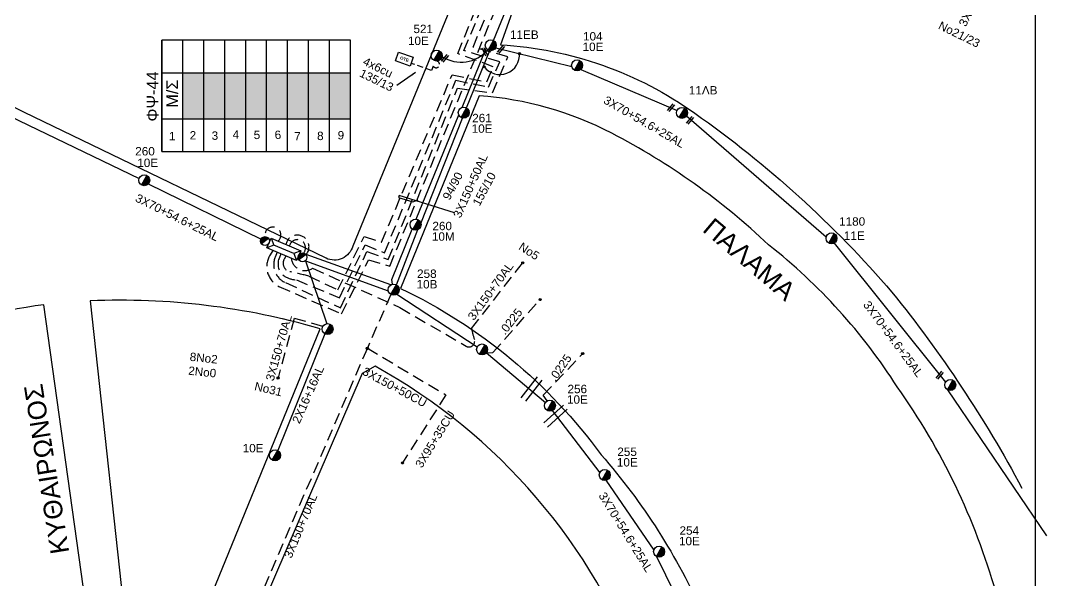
# Model space of a CAD drawing. Header units: millimetres. Extents: x 875 to 3140, y 727 to 1775.
# Drawn here: x 2691.7 to 2911.9, y 1062 to 1182.1 of the extents above; entities that cross this region are included whole.
import ezdxf
from ezdxf.enums import TextEntityAlignment as Align

# ---------------------------------------------------------------- set-up
doc = ezdxf.new("R2010")
doc.units = ezdxf.units.MM
doc.linetypes.add('DASHED', pattern=[19.05, 12.7, -6.35])
for name, color, linetype in [('Pillar OTE', 7, 'Continuous'), ('Ασφαλειοκιβώτια Χ.Τ 9 αναχωρήσεων', 7, 'Continuous'), ('Γέφυρες Εναερίου Δικτύου', 7, 'Continuous'), ('Γυμνά εναέρια ΧΤ και ΦΟΠ (1Φ)   2x16+16AL', 7, 'Continuous'), ('Επιγραφές - Σχήματα', 7, 'Continuous'), ('Καλώδια ΧΤ   3x150+50AL', 7, 'DASHED'), ('Καλώδια ΧΤ   3x150+50CU', 7, 'DASHED'), ('Καλώδια ΧΤ   3x150+70AL', 7, 'DASHED'), ('Καλώδια ΧΤ   3x95+35CU', 7, 'DASHED'), ('Μηχανική τομή', 7, 'Continuous'), ('Στύλος ΦΜ', 7, 'Continuous'), ('Στύλος ΦΜ @ 1', 7, 'Continuous'), ('Συνδέσεις', 7, 'Continuous'), ('Συνεστραμμένα ΧΤ   3x70+54.6+25AL', 7, 'SYN_LINE'), ('Τομή', 7, 'Continuous'), ('Υποσταθμός εναέριος 2 στύλων', 7, 'Continuous'), ('Υποσταθμός πόλεως', 7, 'Continuous'), ('Υπόβαθρο ΔΕΗ', 7, 'Continuous'), ('Υπόγεια καλώδια Παροχών ΧΤ   .0225', 7, 'DASHED'), ('Υπόγεια καλώδια Παροχών ΧΤ   4x6', 7, 'DASHED')]:
    doc.layers.add(name, color=color, linetype=linetype)
doc.styles.add('ar', font='arial.ttf')
doc.styles.get("Standard").update_dxf_attribs({"font": 'arial.ttf'})
doc.linetypes.add('SYN_LINE', pattern='A,0.5,-0.0001,["/\\/\\/\\/",Standard,S=0.1,R=0,X=0,Y=-0.05],-0.25', length=0.7501)
doc.dimstyles.new('ISO-25', dxfattribs={"dimtxt": 2.5, "dimasz": 2.5, "dimexe": 1.25, "dimexo": 0.625, "dimtad": 1, "dimtxsty": 'Standard', "dimcen": 2.5, "dimadec": 0, "dimazin": 0, "dimtfac": 1, "dimtmove": 0, "dimatfit": 3, "dimfxl": 1, "dimarcsym": 0})

# ---------------------------------------------------------------- blocks, each defined once
blk = doc.blocks.new('ΥΠΑΡΧΩΝ ΤΣΙΜΕΝΤΕΝΙΟΣ ΣΤΥΛΟΣ')
at = {"layer": 'Στύλος ΦΜ'}
blk.add_hatch(color=256, dxfattribs=at).paths.add_polyline_path([(-1.29, -2.28, 0.574793), (2.62, 0, 0.268822), (1.3, 2.27)])
blk.add_line((-1.29, -2.28), (1.3, 2.27), dxfattribs=at)
blk.add_circle((0, 0), 2.62, dxfattribs=at)
at = {"layer": 'Στύλος ΦΜ', "flags": 4}
for tag, p in [('ΑΡΙΘΜΟΣ', (-4.68, 8.05)), ('ΤΥΠΟΣ', (-4.91, 3.03))]:
    blk.add_attdef(tag, p, '', height=4, dxfattribs=at)
blk = doc.blocks.new('ΥΠΟΣΤΑΘΜΟΣ ΕΝΑΕΡΙΟΣ ΕΠΙ 2 ΣΤΥΛΩΝ')
at = {"layer": 'Υποσταθμός εναέριος 2 στύλων', "linetype": 'Continuous'}
for points in [[(-11.97, -2.11, 0.574793), (-8.45, -0.07, 0.268822), (-9.64, 1.98)], [(9.68, -2.15, 0.574793), (13.19, -0.1, 0.268822), (12.01, 1.95)]]:
    blk.add_hatch(color=256, dxfattribs=at).paths.add_polyline_path(points)
for p, q in [((-11.97, -2.11), (-9.64, 1.98)), ((9.68, -2.15), (12.01, 1.95))]:
    blk.add_line(p, q, dxfattribs=at)
for centre in [(-10.81, -0.07), (10.84, -0.1)]:
    blk.add_circle(centre, 2.36, dxfattribs=at)
at = {"layer": 'Υποσταθμός πόλεως', "linetype": 'Continuous', "ltscale": 40}
blk.add_lwpolyline([(-8.57, 2.82), (8.57, 2.82), (8.57, -2.82), (-8.57, -2.82)], close=True, dxfattribs=at)
for points in [[(-5.75, 0), (-8.57, 2.82)], [(-8.57, -2.82), (-5.75, 0)], [(-5.75, 0), (5.75, 0)], [(5.75, 0), (8.57, 2.82)], [(8.57, -2.82), (5.75, 0)]]:
    blk.add_lwpolyline(points, dxfattribs=at)
at = {"layer": 'Υποσταθμός εναέριος 2 στύλων', "ltscale": 40, "flags": 1}
for tag, p in [('ΜΕΤΑΣΧΗΜΑΤΙΣΜΟΣ', (14.09, 2.51)), ('ΙΣΧΥΣ', (14.07, -0.28)), ('ΑΡΙΘΜΟΣ', (14.19, -3))]:
    blk.add_attdef(tag, p, '', height=1.8, dxfattribs=at)
blk = doc.blocks.new('ΤΟΜΗ')
at = {"layer": 'Τομή', "ltscale": 40}
for p, q in [((-5.68, 0), (5.68, 0)), ((5.68, -2.33), (-5.68, -2.33))]:
    blk.add_line(p, q, dxfattribs=at)
blk = doc.blocks.new('ΑΣΦΑΛΕΙΟΚΙΒΩΤΙΟ ΥΠΟΣΤΑΘΜΟΥ 9 ΑΝΑΧΩΡΗΣΕΩΝ')
at = {"layer": 'Ασφαλειοκιβώτια Χ.Τ 9 αναχωρήσεων', "ltscale": 40}
for p, q in [((-23.8, 40.36), (24.02, 40.36)), ((-9.72, 40.36), (-9.72, -40.64)), ((9.94, 40.36), (9.94, -40.64)), ((-23.8, 31.36), (24.02, 31.36)), ((-23.8, 22.36), (24.02, 22.36)), ((-23.8, 13.36), (24.02, 13.36)), ((-23.8, 4.36), (24.02, 4.36)), ((-23.8, -4.64), (24.02, -4.64)), ((-23.8, -13.64), (24.02, -13.64)), ((-23.8, -22.64), (24.02, -22.64)), ((-23.8, -31.64), (24.02, -31.64))]:
    blk.add_line(p, q, dxfattribs=at)
at = {"layer": 'Ασφαλειοκιβώτια Χ.Τ 9 αναχωρήσεων'}
blk.add_lwpolyline([(-23.8, -40.64), (24.02, -40.64), (24.02, 40.36), (-23.8, 40.36)], close=True, dxfattribs=at)
for s, rotation, p in [('1', 270, (-18.96, 37.31)), ('2', 270, (-18.6, 28.38)), ('3', 270, (-18.74, 18.97)), ('4', 270, (-18.26, 9.95)), ('5', 270, (-18.42, 0.93)), ('6', 274.9707, (-18.52, -8.21)), ('7', 270, (-19, -16.47)), ('8', 270, (-18.86, -26.29)), ('9', 266.863, (-18.5, -35))]:
    blk.add_text(s, height=3.6, rotation=rotation, dxfattribs=at).set_placement(p)
at = {"layer": 'Ασφαλειοκιβώτια Χ.Τ 9 αναχωρήσεων', "ltscale": 40}
for tag, height, p in [('ΟΝΟΜΑ', 5, (-0.16, 44.31)), ('ΚΕΙΜΕΝΟ 1', 2, (17.06, 35.59)), ('ΚΕΙΜΕΝΟ 2', 2, (17.06, 26.88)), ('ΚΕΙΜΕΝΟ 3', 2, (17.06, 17.69)), ('ΚΕΙΜΕΝΟ 4', 2, (17.06, 8.71)), ('ΚΕΙΜΕΝΟ 5', 2, (17.06, -0.13)), ('ΚΕΙΜΕΝΟ 6', 2, (17.06, -9.05)), ('ΚΕΙΜΕΝΟ 7', 2, (17.06, -18.13)), ('ΚΕΙΜΕΝΟ 8', 2, (17.06, -26.85)), ('ΚΕΙΜΕΝΟ 9', 2, (17.06, -35.99)), ('ΣΧ', 2, (-0.1, -42.64))]:
    blk.add_attdef(tag, text='', height=height, dxfattribs=at).set_placement(p, align=Align.MIDDLE_CENTER)
blk = doc.blocks.new('_ΣΥΝΔΕΣΗ')
at = {"layer": 'Συνδέσεις', "linetype": 'SYN_LINE', "ltscale": 40}
blk.add_hatch(color=256, dxfattribs=at).paths.add_polyline_path([(0.5, -0.01, 1), (-0.5, -0.01, 1)])
at = {"layer": 'Συνδέσεις'}
blk.add_circle((0, -0.01), 0.5, dxfattribs=at)
blk = doc.blocks.new('ΜΗΧΑΝΙΚΗ ΤΟΜΗ')
at = {"layer": 'Μηχανική τομή', "ltscale": 40}
for p, q in [((-1.89, 0.78), (1.89, 0.78)), ((1.89, 0), (-1.89, 0))]:
    blk.add_line(p, q, dxfattribs=at)
blk = doc.blocks.new('PILLAR ΟΤΕ')
at = {"layer": 'Pillar OTE', "ltscale": 40}
blk.add_lwpolyline([(-3.31, 2.02), (3.39, 2.02), (3.39, -1.99), (-3.31, -1.99)], close=True, dxfattribs=at)
at = {"layer": 'Pillar OTE', "insert": (-1.81, 0.71), "char_height": 1.3575, "width": 109.961, "attachment_point": 1}
blk.add_mtext('{\\fArial|b1|i0|c161|p34;OTE}', dxfattribs=at)

msp = doc.modelspace()

# ---------------------------------------------------------------- hatches: boundary and pattern name
at = {"layer": 'Ασφαλειοκιβώτια Χ.Τ 9 αναχωρήσεων', "ltscale": 20}
for color, points in [(30, [(2726.55, 1170.87), (2726.55, 1161.04), (2731.05, 1161.04), (2731.05, 1170.87)]), (62, [(2731.05, 1170.87), (2731.05, 1161.04), (2735.55, 1161.04), (2735.55, 1170.87)]), (2, [(2735.55, 1170.87), (2735.55, 1161.04), (2740.05, 1161.04), (2740.05, 1170.87)]), (1, [(2740.05, 1170.87), (2740.05, 1161.04), (2744.55, 1161.04), (2744.55, 1170.87)]), (85, [(2744.55, 1170.87), (2744.55, 1161.04), (2749.05, 1161.04), (2749.05, 1170.87)]), (173, [(2749.05, 1170.87), (2749.05, 1161.04), (2753.55, 1161.04), (2753.55, 1170.87)]), (27, [(2753.55, 1170.87), (2753.55, 1161.04), (2758.05, 1161.04), (2758.05, 1170.87)]), (6, [(2758.05, 1170.87), (2758.05, 1161.04), (2762.55, 1161.04), (2762.55, 1170.87)])]:
    msp.add_hatch(color=color, dxfattribs=at).paths.add_polyline_path(points)

# ---------------------------------------------------------------- linework, layer by layer
at = {"layer": 'Γέφυρες Εναερίου Δικτύου', "color": 62, "ltscale": 20}
msp.add_lwpolyline([(2752.86, 1130.61), (2757.43, 1117.1)], dxfattribs=at)
at = {"layer": 'Γέφυρες Εναερίου Δικτύου', "ltscale": 20}
msp.add_arc((2794.59, 1174.73), 4.21, 216.4753, 5.6412, dxfattribs=at)
at = {"layer": 'Γυμνά εναέρια ΧΤ και ΦΟΠ (1Φ)   2x16+16AL', "color": 62, "ltscale": 20}
msp.add_lwpolyline([(2757.05, 1114.91), (2746.94, 1089.89)], dxfattribs=at)
at = {"layer": 'Επιγραφές - Σχήματα'}
msp.add_lwpolyline([(2909.53, 1755.34), (2909.49, 750.1), (911.34, 750.1), (911.34, 1763.72)], dxfattribs=at)
at = {"layer": 'Επιγραφές - Σχήματα', "ltscale": 20}
msp.add_lwpolyline([(2784.87, 1140.88), (2773, 1144.59), (2772.87, 1144.15), (2775.93, 1143.22), (2777.07, 1143.68)], dxfattribs=at)
at = {"layer": 'Επιγραφές - Σχήματα', "color": 30, "linetype": 'DASHED', "ltscale": 0.2}
msp.add_arc((2745.89, 1136.11), 1.71, 310.4641, 191.6451, dxfattribs=at)
at = {"layer": 'Επιγραφές - Σχήματα', "color": 62, "linetype": 'DASHED', "ltscale": 0.2}
msp.add_arc((2751.13, 1133.58), 2.51, 318.4263, 168.3479, dxfattribs=at)
at = {"layer": 'Επιγραφές - Σχήματα', "color": 2, "linetype": 'DASHED', "ltscale": 0.2}
msp.add_arc((2751.14, 1133.37), 1.75, 320.6998, 167.0985, dxfattribs=at)
at = {"layer": 'Καλώδια ΧΤ   3x150+50AL', "color": 6, "ltscale": 0.2}
msp.add_lwpolyline([(2748.67, 1131.61), (2748.31, 1130.94, 0.499594), (2749.55, 1128.25, -0.008975), (2753.62, 1127.29), (2759.85, 1124.37), (2765.49, 1135.83), (2769.21, 1134.58), (2784.37, 1170.49), (2791.83, 1168.93), (2793.15, 1172.19), (2785.56, 1175.02), (2803.92, 1220.32), (2826.51, 1218.75), (2829.42, 1223.42), (2838.88, 1258.89), (2834.69, 1259.27), (2824.39, 1272.94), (2848.79, 1318.72), (2848.84, 1320.19, -0.290697), (2852.14, 1325.05), (2857.98, 1336.87), (2843.42, 1350.5), (2854.72, 1372.56)], format="xyb", dxfattribs=at)
at = {"layer": 'Καλώδια ΧΤ   3x150+50AL', "color": 27, "ltscale": 0.2}
msp.add_lwpolyline([(2747.6, 1132.07), (2747.21, 1131.1, 0.348548), (2748.33, 1127.35, 0.149003), (2750.93, 1126.51), (2760.16, 1122.65), (2765.7, 1134), (2769.84, 1132.32), (2785.14, 1169.3), (2792.13, 1167.84), (2794.58, 1173.22), (2786.83, 1175.71), (2805.31, 1218.83), (2827.38, 1217.28), (2830.85, 1222.89), (2841.02, 1260.69), (2835.76, 1261.14), (2828.63, 1270.74), (2829.75, 1271.72, 0.382338), (2830.37, 1276.93), (2827.92, 1273.3)], format="xyb", dxfattribs=at)
at = {"layer": 'Καλώδια ΧΤ   3x150+50AL', "color": 173, "ltscale": 0.2}
msp.add_lwpolyline([(2746.82, 1132.41), (2746.39, 1131.39, 0.415986), (2748.63, 1125.9), (2760.37, 1120.49), (2766.07, 1132.58), (2770.65, 1130.88), (2785.48, 1167.6), (2793.05, 1166.61), (2796.33, 1174.33), (2788.85, 1176.4), (2805.87, 1217.42), (2827.63, 1215.97), (2831.93, 1222.05), (2839.57, 1251.13), (2852.11, 1251.59), (2852.4, 1250.49, 0.960297), (2854.66, 1250.97, 3.485526)], format="xyb", dxfattribs=at)
at = {"layer": 'Καλώδια ΧΤ   3x150+50AL', "color": 85, "ltscale": 0.2}
msp.add_lwpolyline([(2745.86, 1132.82), (2745.27, 1131.84, 0.434107), (2747.19, 1125.07), (2760.63, 1119.21), (2766.42, 1130.78), (2770.97, 1129.44), (2796.35, 1191.05), (2806.8, 1215.4), (2829.06, 1214.07), (2833.7, 1220.87), (2857.35, 1218.06), (2861.28, 1217.06)], format="xyb", dxfattribs=at)
at = {"layer": 'Καλώδια ΧΤ   3x150+50CU', "color": 2, "ltscale": 0.2}
msp.add_lwpolyline([(2766.16, 1111.85), (2783.03, 1101.83)], dxfattribs=at)
at = {"layer": 'Καλώδια ΧΤ   3x150+70AL', "color": 1, "ltscale": 0.2}
msp.add_lwpolyline([(2749.84, 1131.11, 0.566464), (2754.41, 1129), (2773.1, 1120.59), (2787.34, 1112.28, 0.693423), (2789.13, 1113.74, -0.033072), (2788.52, 1116.06), (2799.5, 1130.19)], format="xyb", dxfattribs=at)
at = {"layer": 'Καλώδια ΧΤ   3x150+70AL', "color": 2, "ltscale": 0.2}
msp.add_lwpolyline([(2771.22, 1123.38), (2766.16, 1111.85), (2735.32, 1040.48), (2744.99, 1030.14)], dxfattribs=at)
at = {"layer": 'Καλώδια ΧΤ   3x150+70AL', "color": 62, "ltscale": 0.2}
msp.add_lwpolyline([(2756.61, 1116.53), (2750.48, 1118.24), (2747.01, 1105.51)], dxfattribs=at)
at = {"layer": 'Καλώδια ΧΤ   3x95+35CU', "color": 2, "ltscale": 0.2}
msp.add_lwpolyline([(2783.03, 1101.83), (2773.7, 1087.28)], dxfattribs=at)
at = {"layer": 'Συνεστραμμένα ΧΤ   3x70+54.6+25AL', "color": 62, "ltscale": 20}
for points in [[(2793.23, 1177.83), (2799.28, 1192.72)], [(2776.67, 1139.51), (2785.77, 1161.88)], [(2771.23, 1125.44), (2753.01, 1131.92)]]:
    msp.add_lwpolyline(points, dxfattribs=at)
at = {"layer": 'Συνεστραμμένα ΧΤ   3x70+54.6+25AL', "color": 62, "ltscale": 15}
for points in [[(2786.49, 1163.47), (2791.66, 1176.16)], [(2771.53, 1125.55), (2771.42, 1126.6), (2775.81, 1137.39)]]:
    msp.add_lwpolyline(points, dxfattribs=at)
at = {"layer": 'Συνεστραμμένα ΧΤ   3x70+54.6+25AL', "color": 2, "ltscale": 15}
msp.add_lwpolyline([(2787.44, 1163.37), (2792.43, 1175.65)], dxfattribs=at)
at = {"layer": 'Συνεστραμμένα ΧΤ   3x70+54.6+25AL', "color": 2, "ltscale": 20}
for points in [[(2793.7, 1176.28), (2810.01, 1172.28)], [(2811.94, 1171.63), (2832.62, 1162.83)], [(2777.64, 1138.61), (2786.59, 1161.2)], [(2834.65, 1161.64), (2864.63, 1135.73)], [(2772.38, 1125.43), (2777.01, 1137.28)], [(2866.35, 1134.38), (2890.22, 1104.55)], [(2752.86, 1130.61), (2770.64, 1124.16)], [(2772.5, 1123.46), (2789.75, 1112.14)], [(2791.73, 1110.88), (2804.39, 1100.23)], [(2890.66, 1102.95), (2911.89, 1071.64)]]:
    msp.add_lwpolyline(points, dxfattribs=at)
at = {"layer": 'Συνεστραμμένα ΧΤ   3x70+54.6+25AL', "color": 30, "ltscale": 20}
for points in [[(2675.41, 1168.34), (2717.16, 1148.21)], [(2719.15, 1147.06), (2743.35, 1135.22)]]:
    msp.add_lwpolyline(points, dxfattribs=at)
at = {"layer": 'Συνεστραμμένα ΧΤ   3x70+54.6+25AL', "color": 173, "ltscale": 20}
for points in [[(2805.85, 1098.47), (2816.02, 1085.13)], [(2817.34, 1083.52), (2827.63, 1068.53)], [(2828.19, 1067.2), (2839.89, 1043.49)]]:
    msp.add_lwpolyline(points, dxfattribs=at)
at = {"layer": 'Συνεστραμμένα ΧΤ   3x70+54.6+25AL', "color": 0, "ltscale": 10}
msp.add_arc((2786.26, 1180.75), 7.56, 237.8813, 318.7506, dxfattribs=at)
at = {"layer": 'Υπόβαθρο ΔΕΗ'}
for points in [[(2796.13, 1214.51), (2763.03, 1133.76, -0.46177), (2757.29, 1131.12), (2692.42, 1162.48), (2591.99, 1212.15), (2544.94, 1234.71), (2542.47, 1247.2), (2662.96, 1279.69), (2794.42, 1218.24, -0.5905), (2796.13, 1214.51, -0.810096)], [(2906.22, 1191.22, 0.082386), (2878.67, 1204.43, 0.061675), (2829.2, 1213.38, 0.041364), (2808.12, 1214.38), (2794.76, 1176.92, -0.141277), (2836.42, 1162.24, -0.061981), (2878.73, 1123.85, -0.04742), (2906.63, 1081.83, 1.436938)], [(2901.08, 1059.42, 0.084545), (2879.87, 1103.54, 0.085013), (2852.27, 1133.99, 0.069695), (2818.64, 1157.94, 0.100873), (2790.14, 1165.99), (2773.3, 1124.67, -0.123894), (2816.32, 1088.99, -0.075486), (2838.25, 1054.66, 0.020938), (2841.57, 1044.92, 0.001567), (2901.08, 1059.42, -0.873285)], [(2464.9, 1137.51), (2515.27, 994.65), (2523.71, 970.83), (2544.91, 963.13), (2633.41, 992.19), (2680.43, 1006.7, -0.388703), (2707.12, 1047.02), (2696.77, 1121.18, 0.107065), (2639.05, 1099.91, -0.239789), (2664.01, 1064.39, -0.309908), (2644.56, 1034.4, -0.164304), (2617.66, 1033.84, 0.250186)], [(2706.69, 1121.99), (2714.9, 1046.53), (2727.38, 1045.83), (2756, 1116.03, 0.081343), (2706.69, 1121.99, 7.281919)], [(2767.84, 1107.97), (2765.04, 1106.43), (2736.92, 1041.16, -0.103303), (2751.99, 1023.71), (2825.01, 1041.42, 0.179856), (2767.84, 1107.97, -9.050308)]]:
    msp.add_lwpolyline(points, format="xyb", dxfattribs=at)
at = {"layer": 'Υπόγεια καλώδια Παροχών ΧΤ   .0225', "color": 2, "ltscale": 0.2}
for points in [[(2791.73, 1110.88), (2793.09, 1110.89), (2803.24, 1122.31)], [(2804.71, 1100.53), (2803.92, 1101.76), (2812.38, 1110.72)]]:
    msp.add_lwpolyline(points, dxfattribs=at)
at = {"layer": 'Υπόγεια καλώδια Παροχών ΧΤ   4x6', "color": 0, "linetype": 'DASHED', "ltscale": 0.1}
msp.add_lwpolyline([(2780.3, 1172.33), (2779.92, 1171.4), (2775.56, 1172.92)], dxfattribs=at)
msp.add_arc((2780.92, 1172.7), 0.725, 211.2123, 79.0166, dxfattribs=at)

# ---------------------------------------------------------------- block references
at = {"layer": 'Pillar OTE', "xscale": 0.5, "yscale": 0.5, "zscale": 0.5, "rotation": 340.8118811074722}
msp.add_blockref('PILLAR ΟΤΕ', (2774.06, 1173.84), dxfattribs=at)
at = {"layer": 'Ασφαλειοκιβώτια Χ.Τ 9 αναχωρήσεων', "xscale": 0.5, "yscale": 0.5, "zscale": 0.5, "rotation": 90}
msp.add_blockref('ΑΣΦΑΛΕΙΟΚΙΒΩΤΙΟ ΥΠΟΣΤΑΘΜΟΥ 9 ΑΝΑΧΩΡΗΣΕΩΝ', (2742.23, 1165.9), dxfattribs=at).add_auto_attribs({'ΟΝΟΜΑ': 'ΦΨ-44'})
at = {"layer": 'Μηχανική τομή', "xscale": 0.5000000000001178, "yscale": 0.5000000000001178, "zscale": 0.5000000000001178}
for p, rotation in [((2791.19, 1175.33), 294.1527535497758), ((2794.69, 1176.06), 229.9357490250109), ((2782.68, 1174.13), 229.9357490250109), ((2831.18, 1163.55), 229.9357490250109), ((2835.22, 1160.84), 229.9357490250109), ((2888.85, 1106.18), 229.9357490250109)]:
    msp.add_blockref('ΜΗΧΑΝΙΚΗ ΤΟΜΗ', p, dxfattribs=dict(at, rotation=rotation))
at = {"layer": 'Στύλος ΦΜ @ 1', "ltscale": 40}
ref = msp.add_blockref('ΥΠΑΡΧΩΝ ΤΣΙΜΕΝΤΕΝΙΟΣ ΣΤΥΛΟΣ', (2781.03, 1174.59), dxfattribs=dict(at, xscale=0.4499999999998181, yscale=0.4499999999998181, zscale=0.4499999999998181))
ref.add_attrib('ΤΥΠΟΣ', '10Ε', (2774.87, 1176.86), dxfattribs={"layer": 'Στύλος ΦΜ', "height": 1.8, "flags": 4})
ref.add_attrib('ΑΡΙΘΜΟΣ', '521', (2776.05, 1179.41), dxfattribs={"layer": 'Στύλος ΦΜ', "height": 1.8, "flags": 4})
ref = msp.add_blockref('ΥΠΑΡΧΩΝ ΤΣΙΜΕΝΤΕΝΙΟΣ ΣΤΥΛΟΣ', (2792.65, 1176.81), dxfattribs=dict(at, xscale=0.4499999999998181, yscale=0.4499999999998181, zscale=0.4499999999998181))
ref.add_attrib('ΤΥΠΟΣ', '11EB', (2796.77, 1178.18), dxfattribs={"layer": 'Στύλος ΦΜ', "height": 1.8, "flags": 4})
ref = msp.add_blockref('ΥΠΑΡΧΩΝ ΤΣΙΜΕΝΤΕΝΙΟΣ ΣΤΥΛΟΣ', (2811.17, 1172.51), dxfattribs=dict(at, xscale=0.4499999999998181, yscale=0.4499999999998181, zscale=0.4499999999998181))
ref.add_attrib('ΤΥΠΟΣ', '10E', (2812.34, 1175.57), dxfattribs={"layer": 'Στύλος ΦΜ', "height": 1.8, "flags": 4})
ref.add_attrib('ΑΡΙΘΜΟΣ', '104', (2812.44, 1177.83), dxfattribs={"layer": 'Στύλος ΦΜ', "height": 1.8, "flags": 4})
ref = msp.add_blockref('ΥΠΑΡΧΩΝ ΤΣΙΜΕΝΤΕΝΙΟΣ ΣΤΥΛΟΣ', (2833.67, 1162.31), dxfattribs=dict(at, xscale=0.4499999999998181, yscale=0.4499999999998181, zscale=0.4499999999998181))
ref.add_attrib('ΤΥΠΟΣ', '11ΛB', (2835.14, 1166.25), dxfattribs={"layer": 'Στύλος ΦΜ', "height": 1.8, "flags": 4})
ref = msp.add_blockref('ΥΠΑΡΧΩΝ ΤΣΙΜΕΝΤΕΝΙΟΣ ΣΤΥΛΟΣ', (2786.85, 1162.35), dxfattribs=dict(at, xscale=0.4499999999998181, yscale=0.4499999999998181, zscale=0.4499999999998181))
ref.add_attrib('ΤΥΠΟΣ', '10E', (2788.55, 1158.04), dxfattribs={"layer": 'Στύλος ΦΜ', "height": 1.8, "flags": 4})
ref.add_attrib('ΑΡΙΘΜΟΣ', '261', (2788.66, 1160.3), dxfattribs={"layer": 'Στύλος ΦΜ', "height": 1.8, "flags": 4})
ref = msp.add_blockref('ΥΠΑΡΧΩΝ ΤΣΙΜΕΝΤΕΝΙΟΣ ΣΤΥΛΟΣ', (2718.28, 1147.86), dxfattribs=dict(at, xscale=0.4499999999998181, yscale=0.4499999999998181, zscale=0.4499999999998181))
ref.add_attrib('ΤΥΠΟΣ', '10E', (2716.79, 1150.7), dxfattribs={"layer": 'Στύλος ΦΜ', "height": 1.8, "flags": 4})
ref.add_attrib('ΑΡΙΘΜΟΣ', '260', (2716.35, 1153.18), dxfattribs={"layer": 'Στύλος ΦΜ', "height": 1.8, "flags": 4})
ref = msp.add_blockref('ΥΠΑΡΧΩΝ ΤΣΙΜΕΝΤΕΝΙΟΣ ΣΤΥΛΟΣ', (2776.5, 1138.34), dxfattribs=dict(at, xscale=0.4499999999998181, yscale=0.4499999999998181, zscale=0.4499999999998181))
ref.add_attrib('ΤΥΠΟΣ', '10M', (2780.01, 1134.89), dxfattribs={"layer": 'Στύλος ΦΜ', "height": 1.8, "flags": 4})
ref.add_attrib('ΑΡΙΘΜΟΣ', '260', (2780.12, 1137.15), dxfattribs={"layer": 'Στύλος ΦΜ', "height": 1.8, "flags": 4})
ref = msp.add_blockref('ΥΠΑΡΧΩΝ ΤΣΙΜΕΝΤΕΝΙΟΣ ΣΤΥΛΟΣ', (2865.76, 1135.4), dxfattribs=dict(at, xscale=0.4499999999998181, yscale=0.4499999999998181, zscale=0.4499999999998181))
ref.add_attrib('ΤΥΠΟΣ', '11E', (2868.41, 1135.08), dxfattribs={"layer": 'Στύλος ΦΜ', "height": 1.8, "flags": 4})
ref.add_attrib('ΑΡΙΘΜΟΣ', '1180', (2867.39, 1138.12), dxfattribs={"layer": 'Στύλος ΦΜ', "height": 1.8, "flags": 4})
ref = msp.add_blockref('ΥΠΑΡΧΩΝ ΤΣΙΜΕΝΤΕΝΙΟΣ ΣΤΥΛΟΣ', (2771.8, 1124.4), dxfattribs=dict(at, xscale=0.4499999999998181, yscale=0.4499999999998181, zscale=0.4499999999998181))
ref.add_attrib('ΤΥΠΟΣ', '10B', (2776.72, 1124.66), dxfattribs={"layer": 'Στύλος ΦΜ', "height": 1.8, "flags": 4})
ref.add_attrib('ΑΡΙΘΜΟΣ', '258', (2776.83, 1126.92), dxfattribs={"layer": 'Στύλος ΦΜ', "height": 1.8, "flags": 4})
at = {"layer": 'Στύλος ΦΜ @ 1', "ltscale": 40, "xscale": 0.4499999999998181, "yscale": 0.4499999999998181, "zscale": 0.4499999999998181}
for p in [(2757.63, 1115.94), (2790.78, 1111.57), (2891.24, 1103.97)]:
    msp.add_blockref('ΥΠΑΡΧΩΝ ΤΣΙΜΕΝΤΕΝΙΟΣ ΣΤΥΛΟΣ', p, dxfattribs=at)
at = {"layer": 'Στύλος ΦΜ @ 1', "ltscale": 40}
ref = msp.add_blockref('ΥΠΑΡΧΩΝ ΤΣΙΜΕΝΤΕΝΙΟΣ ΣΤΥΛΟΣ', (2805.34, 1099.53), dxfattribs=dict(at, xscale=0.4499999999998181, yscale=0.4499999999998181, zscale=0.4499999999998181))
ref.add_attrib('ΤΥΠΟΣ', '10E', (2809, 1099.94), dxfattribs={"layer": 'Στύλος ΦΜ', "height": 1.8, "flags": 4})
ref.add_attrib('ΑΡΙΘΜΟΣ', '256', (2809.11, 1102.2), dxfattribs={"layer": 'Στύλος ΦΜ', "height": 1.8, "flags": 4})
ref = msp.add_blockref('ΥΠΑΡΧΩΝ ΤΣΙΜΕΝΤΕΝΙΟΣ ΣΤΥΛΟΣ', (2746.35, 1088.87), dxfattribs=dict(at, xscale=0.4499999999998181, yscale=0.4499999999998181, zscale=0.4499999999998181))
ref.add_attrib('ΤΥΠΟΣ', '10E', (2739.41, 1089.51), dxfattribs={"layer": 'Στύλος ΦΜ', "height": 1.8, "flags": 4})
ref = msp.add_blockref('ΥΠΑΡΧΩΝ ΤΣΙΜΕΝΤΕΝΙΟΣ ΣΤΥΛΟΣ', (2817.11, 1084.67), dxfattribs=dict(at, xscale=0.4499999999998181, yscale=0.4499999999998181, zscale=0.4499999999998181))
ref.add_attrib('ΤΥΠΟΣ', '10E', (2819.7, 1086.48), dxfattribs={"layer": 'Στύλος ΦΜ', "height": 1.8, "flags": 4})
ref.add_attrib('ΑΡΙΘΜΟΣ', '255', (2819.8, 1088.74), dxfattribs={"layer": 'Στύλος ΦΜ', "height": 1.8, "flags": 4})
ref = msp.add_blockref('ΥΠΑΡΧΩΝ ΤΣΙΜΕΝΤΕΝΙΟΣ ΣΤΥΛΟΣ', (2828.77, 1068.22), dxfattribs=dict(at, xscale=0.4499999999998181, yscale=0.4499999999998181, zscale=0.4499999999998181))
ref.add_attrib('ΤΥΠΟΣ', '10E', (2833.03, 1069.59), dxfattribs={"layer": 'Στύλος ΦΜ', "height": 1.8, "flags": 4})
ref.add_attrib('ΑΡΙΘΜΟΣ', '254', (2833.14, 1071.85), dxfattribs={"layer": 'Στύλος ΦΜ', "height": 1.8, "flags": 4})
at = {"layer": 'Συνδέσεις', "xscale": 0.4500000000000455, "yscale": 0.4500000000000455, "zscale": 0.4500000000000455}
for p in [(2798.81, 1175), (2791.22, 1172.19), (2799.5, 1130.16), (2803.23, 1122.27), (2766.16, 1111.82), (2812.37, 1110.69), (2747, 1105.47), (2773.69, 1087.25)]:
    msp.add_blockref('_ΣΥΝΔΕΣΗ', p, dxfattribs=at)
at = {"layer": 'Τομή'}
for p, xscale, yscale, zscale, rotation in [((2800.92, 1103.48), 0.5000000000000118, 0.5000000000000118, 0.5000000000000118, 52.40726759471205), ((2806.12, 1097.72), 0.5000000000000084, 0.5000000000000084, 0.5000000000000084, 42.2050097769972)]:
    msp.add_blockref('ΤΟΜΗ', p, dxfattribs=dict(at, xscale=xscale, yscale=yscale, zscale=zscale, rotation=rotation))
at = {"layer": 'Υποσταθμός εναέριος 2 στύλων', "xscale": 0.4044874102993182, "yscale": 0.4044874102993182, "zscale": 0.4044874102993182, "rotation": 156.7395334527603}
msp.add_blockref('ΥΠΟΣΤΑΘΜΟΣ ΕΝΑΕΡΙΟΣ ΕΠΙ 2 ΣΤΥΛΩΝ', (2748.22, 1133.04), dxfattribs=at)

# ---------------------------------------------------------------- texts
at = {"layer": 'Γυμνά εναέρια ΧΤ και ΦΟΠ (1Φ)   2x16+16AL', "ltscale": 20}
msp.add_text('2X16+16AL', height=1.8, rotation=66.1132, dxfattribs=at).set_placement((2753.45, 1101.92), align=Align.MIDDLE)
at = {"layer": 'Επιγραφές - Σχήματα', "ltscale": 20, "attachment_point": 1, "style": 'ar'}
for s, insert, char_height, width, rotation in [('Νο21/23', (2889.3, 1182.03), 1.8, 20.6533, 333.9502), ('4x6cu', (2765.82, 1174.34), 1.8, 20.6533, 333.9502), ('135/13', (2765.09, 1171.82), 1.8, 20.6533, 333.9502), ('Μ/Σ', (2723.05, 1163.41), 2.5, 5.0298, 90), ('94/90', (2782.2, 1144.28), 1.8, 7.4435, 61.9643), ('155/10', (2788.64, 1143.01), 1.8, 7.4435, 61.9643), ('ΠΑΛΑΜΑ', (2840.44, 1140.08), 4, 52.7283, 319.6883), ('Νο5', (2799.43, 1134.66), 1.8, 7.4435, 327.0592), ('8Νο2\\P2Νο0', (2728.16, 1110.95), 1.8, 7.4435, 353.942), ('ΚΥΘΑΙΡΩΝΟΣ', (2698.26, 1067.43), 4, 61.3171, 99.1091), ('Νο31', (2742.21, 1104.64), 1.8, 7.4435, 346.7101)]:
    msp.add_mtext(s, dxfattribs=dict(at, insert=insert, char_height=char_height, width=width, rotation=rotation))
at = {"layer": 'Καλώδια ΧΤ   3x150+50AL', "ltscale": 0.2}
msp.add_text('3X150+50AL', height=1.8, rotation=66.1063, dxfattribs=at).set_placement((2788.28, 1146.65), align=Align.MIDDLE)
at = {"layer": 'Καλώδια ΧΤ   3x150+50CU', "ltscale": 0.2}
msp.add_text('3X150+50CU', height=1.8, rotation=331.7833, dxfattribs=at).set_placement((2772.04, 1103.51), align=Align.MIDDLE)
at = {"layer": 'Καλώδια ΧΤ   3x150+70AL', "ltscale": 0.2}
for rotation, p in [(63.5973, (2897.02, 1187.58)), (53.7574, (2792.6, 1124.07)), (74.1922, (2747.16, 1111.95)), (67.3624, (2751.84, 1073.74))]:
    msp.add_text('3X150+70AL', height=1.8, rotation=rotation, dxfattribs=at).set_placement(p, align=Align.MIDDLE)
at = {"layer": 'Καλώδια ΧΤ   3x95+35CU', "ltscale": 0.2}
msp.add_text('3X95+35CU', height=1.8, rotation=58.416, dxfattribs=at).set_placement((2780.69, 1092.34), align=Align.MIDDLE)
at = {"layer": 'Συνεστραμμένα ΧΤ   3x70+54.6+25AL', "ltscale": 20}
for rotation, p in [(329.997, (2825.59, 1160.38)), (333.6028, (2725.36, 1139.88)), (306.7432, (2879.02, 1113.84)), (301.7818, (2821.62, 1072.41))]:
    msp.add_text('3X70+54.6+25AL', height=1.8, rotation=rotation, dxfattribs=at).set_placement(p, align=Align.MIDDLE)
at = {"layer": 'Υπόγεια καλώδια Παροχών ΧΤ   .0225', "ltscale": 0.2}
for rotation, p in [(51.8682, (2796.93, 1117.58)), (54.8424, (2807.57, 1107.67))]:
    msp.add_text('.0225', height=1.8, rotation=rotation, dxfattribs=at).set_placement(p, align=Align.MIDDLE)

# ---------------------------------------------------------------- leaders
at = {"layer": 'Επιγραφές - Σχήματα', "ltscale": 40}
msp.add_leader([(2776.49, 1170.93), (2772.47, 1168.2)], dimstyle='ISO-25', override={"dimasz": 1, "dimtad": 0}, dxfattribs=at)

doc.saveas('drawing.dxf')
